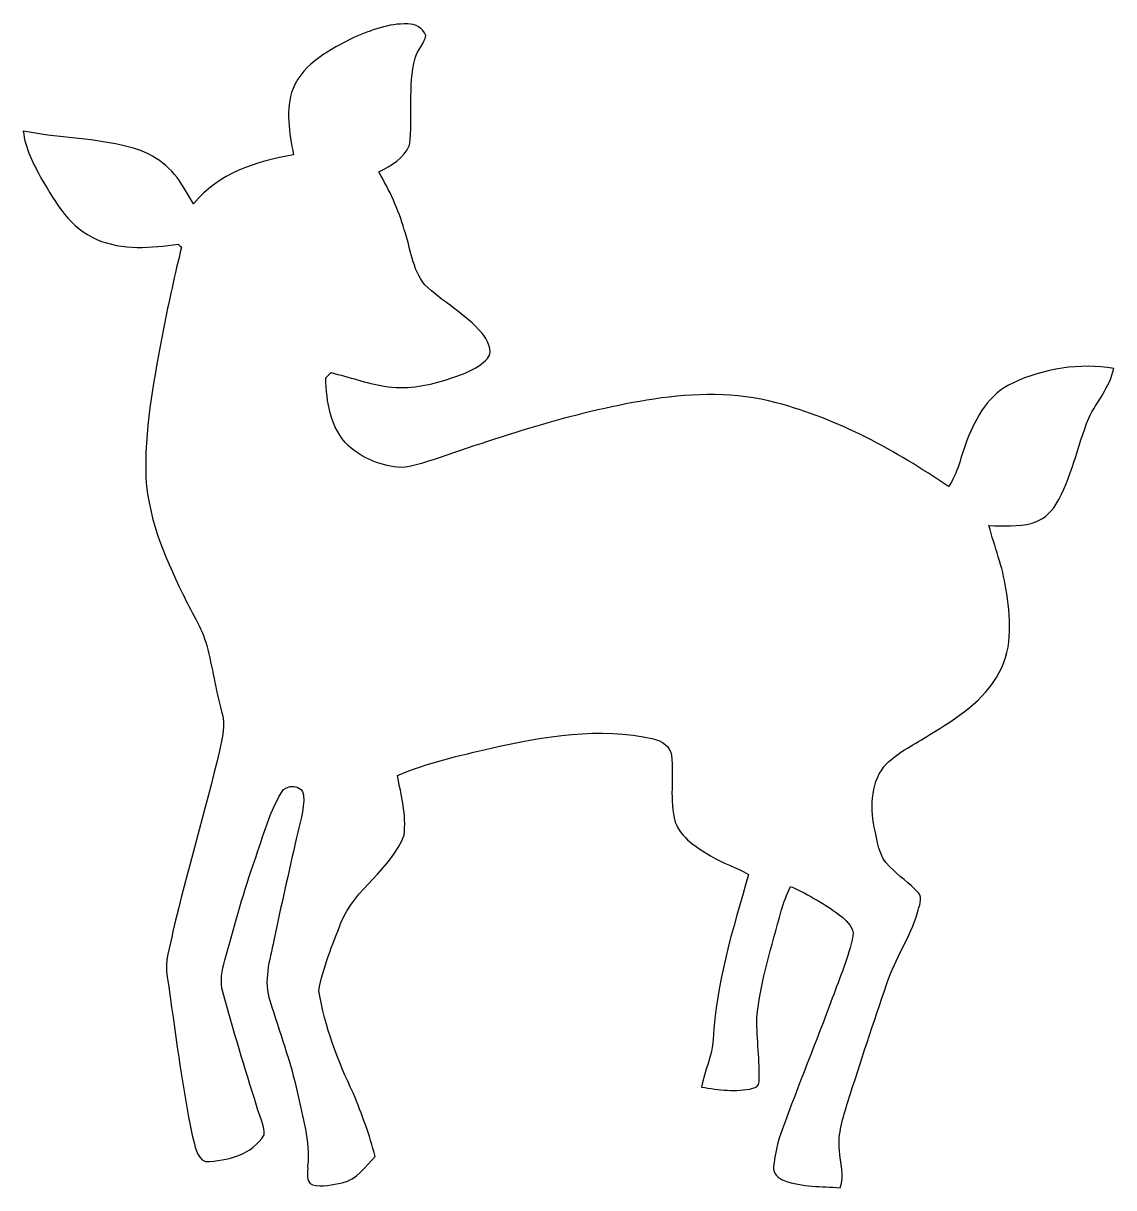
# Model space of a CAD drawing. Header units: centimetres. Extents: x -5.8 to 7.5, y -8 to 6.1.
import ezdxf

# ---------------------------------------------------------------- set-up
doc = ezdxf.new("R2010")
doc.units = ezdxf.units.CM
doc.header["$MEASUREMENT"] = 0
doc.layers.add('Camada 1', color=7, linetype='Continuous')

msp = doc.modelspace()

# ---------------------------------------------------------------- linework, layer by layer
at = {"layer": 'Camada 1', "color": 251}
msp.add_open_spline([(-1.77066, 5.92857), (-1.56371, 6.01954), (-1.34571, 6.1029), (-1.11549, 6.09488), (-1.11549, 6.09488), (-1.02375, 6.09984), (-0.92647, 6.04339), (-0.895, 5.95565), (-0.895, 5.95565), (-0.90969, 5.85418), (-0.99704, 5.77865), (-1.02432, 5.68004), (-1.02432, 5.68004), (-1.11511, 5.33443), (-1.04912, 4.97223), (-1.09298, 4.62205), (-1.09298, 4.62205), (-1.15955, 4.46469), (-1.31805, 4.37124), (-1.46453, 4.29666), (-1.46453, 4.29666), (-1.33903, 4.07312), (-1.22573, 3.84195), (-1.15688, 3.594), (-1.15688, 3.594), (-1.07887, 3.36989), (-1.06228, 3.11679), (-0.90797, 2.92605), (-0.90797, 2.92605), (-0.69073, 2.71548), (-0.41168, 2.57339), (-0.21523, 2.3405), (-0.21523, 2.3405), (-0.15286, 2.25658), (-0.06741, 2.13375), (-0.14352, 2.03114), (-0.14352, 2.03114), (-0.28008, 1.88694), (-0.47501, 1.82629), (-0.65831, 1.76678), (-0.65831, 1.76678), (-0.89729, 1.69564), (-1.15097, 1.65005), (-1.39987, 1.69182), (-1.39987, 1.69182), (-1.61826, 1.73264), (-1.82978, 1.80188), (-2.04417, 1.8589), (-2.04417, 1.8589), (-2.06667, 1.83754), (-2.08918, 1.81637), (-2.11168, 1.7952), (-2.11168, 1.7952), (-2.10406, 1.50471), (-2.05466, 1.18027), (-1.83608, 0.96799), (-1.83608, 0.96799), (-1.65793, 0.81082), (-1.42677, 0.72042), (-1.19025, 0.70402), (-1.19025, 0.70402), (-1.05693, 0.71107), (-0.93086, 0.76105), (-0.8046, 0.79996), (-0.8046, 0.79996), (0.07335, 1.09864), (0.9593, 1.39695), (1.87902, 1.53637), (1.87902, 1.53637), (2.3711, 1.61019), (2.87921, 1.62411), (3.3631, 1.49213), (3.3631, 1.49213), (4.11974, 1.29338), (4.81629, 0.91363), (5.45735, 0.47266), (5.45735, 0.47266), (5.57789, 0.63669), (5.60956, 0.84611), (5.68279, 1.03208), (5.68279, 1.03208), (5.79018, 1.31245), (5.95268, 1.60466), (6.2403, 1.73169), (6.2403, 1.73169), (6.61891, 1.90735), (7.05512, 1.9783), (7.46767, 1.9083), (7.46767, 1.9083), (7.42113, 1.68152), (7.26187, 1.50776), (7.16422, 1.30444), (7.16422, 1.30444), (7.02383, 0.95788), (6.95841, 0.57909), (6.76387, 0.25503), (6.76387, 0.25503), (6.6994, 0.14746), (6.59621, 0.06335), (6.47548, 0.02768), (6.47548, 0.02768), (6.30363, -0.01581), (6.12625, -0.00379), (5.95115, -0.00151), (5.95115, -0.00151), (6.01867, -0.25632), (6.11823, -0.50313), (6.15657, -0.76539), (6.15657, -0.76539), (6.21227, -1.10203), (6.24832, -1.47301), (6.07685, -1.78485), (6.07685, -1.78485), (5.89622, -2.13256), (5.55329, -2.34294), (5.23076, -2.54149), (5.23076, -2.54149), (5.05185, -2.65249), (4.86035, -2.74882), (4.70605, -2.89435), (4.70605, -2.89435), (4.51532, -3.09881), (4.51017, -3.40513), (4.55518, -3.66567), (4.55518, -3.66567), (4.59733, -3.83027), (4.60744, -4.02406), (4.74382, -4.14383), (4.74382, -4.14383), (4.85177, -4.25904), (4.98567, -4.34601), (5.09248, -4.46255), (5.09248, -4.46255), (5.15256, -4.52721), (5.09935, -4.63039), (5.08332, -4.70173), (5.08332, -4.70173), (4.9952, -5.00519), (4.80619, -5.26572), (4.71025, -5.56632), (4.71025, -5.56632), (4.54679, -6.04315), (4.38944, -6.52227), (4.2359, -7.00254), (4.2359, -7.00254), (4.17715, -7.19441), (4.11001, -7.39068), (4.13481, -7.59457), (4.13481, -7.59457), (4.1411, -7.74334), (4.20424, -7.9026), (4.14072, -8.04699), (4.14072, -8.04699), (3.91432, -8.03154), (3.67972, -8.0384), (3.46286, -7.96116), (3.46286, -7.96116), (3.39305, -7.93693), (3.32286, -7.87552), (3.33221, -7.79484), (3.33221, -7.79484), (3.34823, -7.63672), (3.38465, -7.48109), (3.44054, -7.3325), (3.44054, -7.3325), (3.63433, -6.79998), (3.85119, -6.27623), (4.04592, -5.74408), (4.04592, -5.74408), (4.13824, -5.49403), (4.24238, -5.24646), (4.29808, -4.98516), (4.29808, -4.98516), (4.31486, -4.89037), (4.22827, -4.81865), (4.16876, -4.7578), (4.16876, -4.7578), (3.97269, -4.61094), (3.76059, -4.48582), (3.53762, -4.38492), (3.53762, -4.38492), (3.49528, -4.48238), (3.45294, -4.58061), (3.4249, -4.68342), (3.4249, -4.68342), (3.31065, -5.11371), (3.16875, -5.54076), (3.1287, -5.98669), (3.1287, -5.98669), (3.12698, -6.24533), (3.16684, -6.5032), (3.15635, -6.76222), (3.15635, -6.76222), (3.1594, -6.80494), (3.11782, -6.83107), (3.0812, -6.83927), (3.0812, -6.83927), (2.87521, -6.88791), (2.66292, -6.8593), (2.45769, -6.82401), (2.45769, -6.82401), (2.48955, -6.62755), (2.59064, -6.44712), (2.59789, -6.24628), (2.59789, -6.24628), (2.63222, -5.55888), (2.84031, -4.89818), (3.02856, -4.24149), (3.02856, -4.24149), (2.88074, -4.1528), (2.71156, -4.10721), (2.56603, -4.01413), (2.56603, -4.01413), (2.39685, -3.91114), (2.21013, -3.79708), (2.13612, -3.6033), (2.13612, -3.6033), (2.06269, -3.33856), (2.12334, -3.06028), (2.09187, -2.79173), (2.09187, -2.79173), (2.07527, -2.68263), (1.97228, -2.61378), (1.871, -2.59337), (1.871, -2.59337), (1.21775, -2.44307), (0.54388, -2.56133), (-0.09907, -2.70399), (-0.09907, -2.70399), (-0.48378, -2.79593), (-0.87326, -2.88195), (-1.23813, -3.0374), (-1.23813, -3.0374), (-1.19827, -3.27733), (-1.12674, -3.51861), (-1.15993, -3.76351), (-1.15993, -3.76351), (-1.31538, -4.18446), (-1.76322, -4.41029), (-1.92649, -4.82742), (-1.92649, -4.82742), (-2.03005, -5.09883), (-2.14659, -5.36853), (-2.19599, -5.65634), (-2.19599, -5.65634), (-2.12237, -6.09141), (-1.9652, -6.50682), (-1.77371, -6.90298), (-1.77371, -6.90298), (-1.67281, -7.15283), (-1.57802, -7.40708), (-1.51145, -7.66877), (-1.51145, -7.66877), (-1.62646, -7.7937), (-1.73709, -7.94514), (-1.91046, -7.989), (-1.91046, -7.989), (-2.02834, -8.01151), (-2.15441, -8.03764), (-2.27343, -8.0138), (-2.27343, -8.0138), (-2.3585, -7.97089), (-2.32664, -7.8614), (-2.33141, -7.78321), (-2.33141, -7.78321), (-2.29613, -7.48013), (-2.39569, -7.19003), (-2.45463, -6.89782), (-2.45463, -6.89782), (-2.5374, -6.51846), (-2.67263, -6.15321), (-2.78841, -5.78356), (-2.78841, -5.78356), (-2.87385, -5.53885), (-2.79298, -5.28441), (-2.74206, -5.04219), (-2.74206, -5.04219), (-2.65776, -4.62906), (-2.56163, -4.21841), (-2.46988, -3.807), (-2.46988, -3.807), (-2.43422, -3.6321), (-2.36975, -3.4572), (-2.38043, -3.27696), (-2.38043, -3.27696), (-2.39283, -3.14707), (-2.59691, -3.13715), (-2.65051, -3.24377), (-2.65051, -3.24377), (-2.81206, -3.52033), (-2.8914, -3.83485), (-2.9965, -4.13544), (-2.9965, -4.13544), (-3.12772, -4.51214), (-3.23281, -4.89723), (-3.33791, -5.28194), (-3.33791, -5.28194), (-3.37129, -5.40648), (-3.40065, -5.54153), (-3.36194, -5.66817), (-3.36194, -5.66817), (-3.23682, -6.13184), (-3.0951, -6.59112), (-2.95224, -7.04965), (-2.95224, -7.04965), (-2.92573, -7.16714), (-2.85421, -7.28043), (-2.85917, -7.40403), (-2.85917, -7.40403), (-3.00145, -7.64683), (-3.31178, -7.7216), (-3.57403, -7.72999), (-3.57403, -7.72999), (-3.69057, -7.68231), (-3.69915, -7.53277), (-3.72948, -7.42959), (-3.72948, -7.42959), (-3.86776, -6.78796), (-3.9389, -6.13432), (-4.03904, -5.48621), (-4.03904, -5.48621), (-4.07471, -5.29834), (-4.00318, -5.11619), (-3.9698, -4.93385), (-3.9698, -4.93385), (-3.79452, -4.19819), (-3.58033, -3.47265), (-3.40314, -2.73756), (-3.40314, -2.73756), (-3.37109, -2.58135), (-3.32494, -2.4158), (-3.38025, -2.25921), (-3.38025, -2.25921), (-3.44929, -1.99428), (-3.49011, -1.72306), (-3.55648, -1.45756), (-3.55648, -1.45756), (-3.62057, -1.23536), (-3.75103, -1.0408), (-3.84926, -0.83348), (-3.84926, -0.83348), (-4.08024, -0.36046), (-4.29481, 0.14135), (-4.30015, 0.67655), (-4.30015, 0.67655), (-4.30588, 1.25485), (-4.18972, 1.82457), (-4.08482, 2.39047), (-4.08482, 2.39047), (-4.0171, 2.72216), (-3.94634, 3.05327), (-3.86509, 3.3819), (-3.86509, 3.3819), (-3.87825, 3.39354), (-3.8916, 3.40536), (-3.90477, 3.417), (-3.90477, 3.417), (-4.2334, 3.37618), (-4.58224, 3.33937), (-4.89466, 3.47689), (-4.89466, 3.47689), (-5.21185, 3.60887), (-5.39782, 3.92168), (-5.56319, 4.20434), (-5.56319, 4.20434), (-5.66103, 4.3905), (-5.76651, 4.58085), (-5.78844, 4.7939), (-5.78844, 4.7939), (-5.39381, 4.71036), (-4.98622, 4.71512), (-4.59331, 4.62014), (-4.59331, 4.62014), (-4.3322, 4.57398), (-4.07814, 4.44276), (-3.91774, 4.22742), (-3.91774, 4.22742), (-3.84526, 4.12557), (-3.78632, 4.01495), (-3.71823, 3.91023), (-3.71823, 3.91023), (-3.41973, 4.27854), (-2.95358, 4.42597), (-2.50479, 4.50589), (-2.50479, 4.50589), (-2.5498, 4.76967), (-2.61026, 5.05425), (-2.50898, 5.31231), (-2.50898, 5.31231), (-2.37394, 5.62225), (-2.0579, 5.78647), (-1.77066, 5.92857)], degree=3, knots=[0, 0, 0, 0, 0.01010101, 0.01010101, 0.01010101, 0.01010101, 0.02020202, 0.02020202, 0.02020202, 0.02020202, 0.03030303, 0.03030303, 0.03030303, 0.03030303, 0.04040404, 0.04040404, 0.04040404, 0.04040404, 0.05050505, 0.05050505, 0.05050505, 0.05050505, 0.06060606, 0.06060606, 0.06060606, 0.06060606, 0.07070707, 0.07070707, 0.07070707, 0.07070707, 0.08080808, 0.08080808, 0.08080808, 0.08080808, 0.09090909, 0.09090909, 0.09090909, 0.09090909, 0.1010101, 0.1010101, 0.1010101, 0.1010101, 0.11111111, 0.11111111, 0.11111111, 0.11111111, 0.12121212, 0.12121212, 0.12121212, 0.12121212, 0.13131313, 0.13131313, 0.13131313, 0.13131313, 0.14141414, 0.14141414, 0.14141414, 0.14141414, 0.15151515, 0.15151515, 0.15151515, 0.15151515, 0.16161616, 0.16161616, 0.16161616, 0.16161616, 0.17171717, 0.17171717, 0.17171717, 0.17171717, 0.18181818, 0.18181818, 0.18181818, 0.18181818, 0.19191919, 0.19191919, 0.19191919, 0.19191919, 0.2020202, 0.2020202, 0.2020202, 0.2020202, 0.21212121, 0.21212121, 0.21212121, 0.21212121, 0.22222222, 0.22222222, 0.22222222, 0.22222222, 0.23232323, 0.23232323, 0.23232323, 0.23232323, 0.24242424, 0.24242424, 0.24242424, 0.24242424, 0.25252525, 0.25252525, 0.25252525, 0.25252525, 0.26262626, 0.26262626, 0.26262626, 0.26262626, 0.27272727, 0.27272727, 0.27272727, 0.27272727, 0.28282828, 0.28282828, 0.28282828, 0.28282828, 0.29292929, 0.29292929, 0.29292929, 0.29292929, 0.3030303, 0.3030303, 0.3030303, 0.3030303, 0.31313131, 0.31313131, 0.31313131, 0.31313131, 0.32323232, 0.32323232, 0.32323232, 0.32323232, 0.33333333, 0.33333333, 0.33333333, 0.33333333, 0.34343434, 0.34343434, 0.34343434, 0.34343434, 0.35353535, 0.35353535, 0.35353535, 0.35353535, 0.36363636, 0.36363636, 0.36363636, 0.36363636, 0.37373737, 0.37373737, 0.37373737, 0.37373737, 0.38383838, 0.38383838, 0.38383838, 0.38383838, 0.39393939, 0.39393939, 0.39393939, 0.39393939, 0.4040404, 0.4040404, 0.4040404, 0.4040404, 0.41414141, 0.41414141, 0.41414141, 0.41414141, 0.42424242, 0.42424242, 0.42424242, 0.42424242, 0.43434343, 0.43434343, 0.43434343, 0.43434343, 0.44444444, 0.44444444, 0.44444444, 0.44444444, 0.45454545, 0.45454545, 0.45454545, 0.45454545, 0.46464646, 0.46464646, 0.46464646, 0.46464646, 0.47474747, 0.47474747, 0.47474747, 0.47474747, 0.48484848, 0.48484848, 0.48484848, 0.48484848, 0.49494949, 0.49494949, 0.49494949, 0.49494949, 0.50505051, 0.50505051, 0.50505051, 0.50505051, 0.51515152, 0.51515152, 0.51515152, 0.51515152, 0.52525253, 0.52525253, 0.52525253, 0.52525253, 0.53535354, 0.53535354, 0.53535354, 0.53535354, 0.54545455, 0.54545455, 0.54545455, 0.54545455, 0.55555556, 0.55555556, 0.55555556, 0.55555556, 0.56565657, 0.56565657, 0.56565657, 0.56565657, 0.57575758, 0.57575758, 0.57575758, 0.57575758, 0.58585859, 0.58585859, 0.58585859, 0.58585859, 0.5959596, 0.5959596, 0.5959596, 0.5959596, 0.60606061, 0.60606061, 0.60606061, 0.60606061, 0.61616162, 0.61616162, 0.61616162, 0.61616162, 0.62626263, 0.62626263, 0.62626263, 0.62626263, 0.63636364, 0.63636364, 0.63636364, 0.63636364, 0.64646465, 0.64646465, 0.64646465, 0.64646465, 0.65656566, 0.65656566, 0.65656566, 0.65656566, 0.66666667, 0.66666667, 0.66666667, 0.66666667, 0.67676768, 0.67676768, 0.67676768, 0.67676768, 0.68686869, 0.68686869, 0.68686869, 0.68686869, 0.6969697, 0.6969697, 0.6969697, 0.6969697, 0.70707071, 0.70707071, 0.70707071, 0.70707071, 0.71717172, 0.71717172, 0.71717172, 0.71717172, 0.72727273, 0.72727273, 0.72727273, 0.72727273, 0.73737374, 0.73737374, 0.73737374, 0.73737374, 0.74747475, 0.74747475, 0.74747475, 0.74747475, 0.75757576, 0.75757576, 0.75757576, 0.75757576, 0.76767677, 0.76767677, 0.76767677, 0.76767677, 0.77777778, 0.77777778, 0.77777778, 0.77777778, 0.78787879, 0.78787879, 0.78787879, 0.78787879, 0.7979798, 0.7979798, 0.7979798, 0.7979798, 0.80808081, 0.80808081, 0.80808081, 0.80808081, 0.81818182, 0.81818182, 0.81818182, 0.81818182, 0.82828283, 0.82828283, 0.82828283, 0.82828283, 0.83838384, 0.83838384, 0.83838384, 0.83838384, 0.84848485, 0.84848485, 0.84848485, 0.84848485, 0.85858586, 0.85858586, 0.85858586, 0.85858586, 0.86868687, 0.86868687, 0.86868687, 0.86868687, 0.87878788, 0.87878788, 0.87878788, 0.87878788, 0.88888889, 0.88888889, 0.88888889, 0.88888889, 0.8989899, 0.8989899, 0.8989899, 0.8989899, 0.90909091, 0.90909091, 0.90909091, 0.90909091, 0.91919192, 0.91919192, 0.91919192, 0.91919192, 0.92929293, 0.92929293, 0.92929293, 0.92929293, 0.93939394, 0.93939394, 0.93939394, 0.93939394, 0.94949495, 0.94949495, 0.94949495, 0.94949495, 0.95959596, 0.95959596, 0.95959596, 0.95959596, 0.96969697, 0.96969697, 0.96969697, 0.96969697, 0.97979798, 0.97979798, 0.97979798, 0.97979798, 1, 1, 1, 1], dxfattribs=at)

doc.saveas('drawing.dxf')
